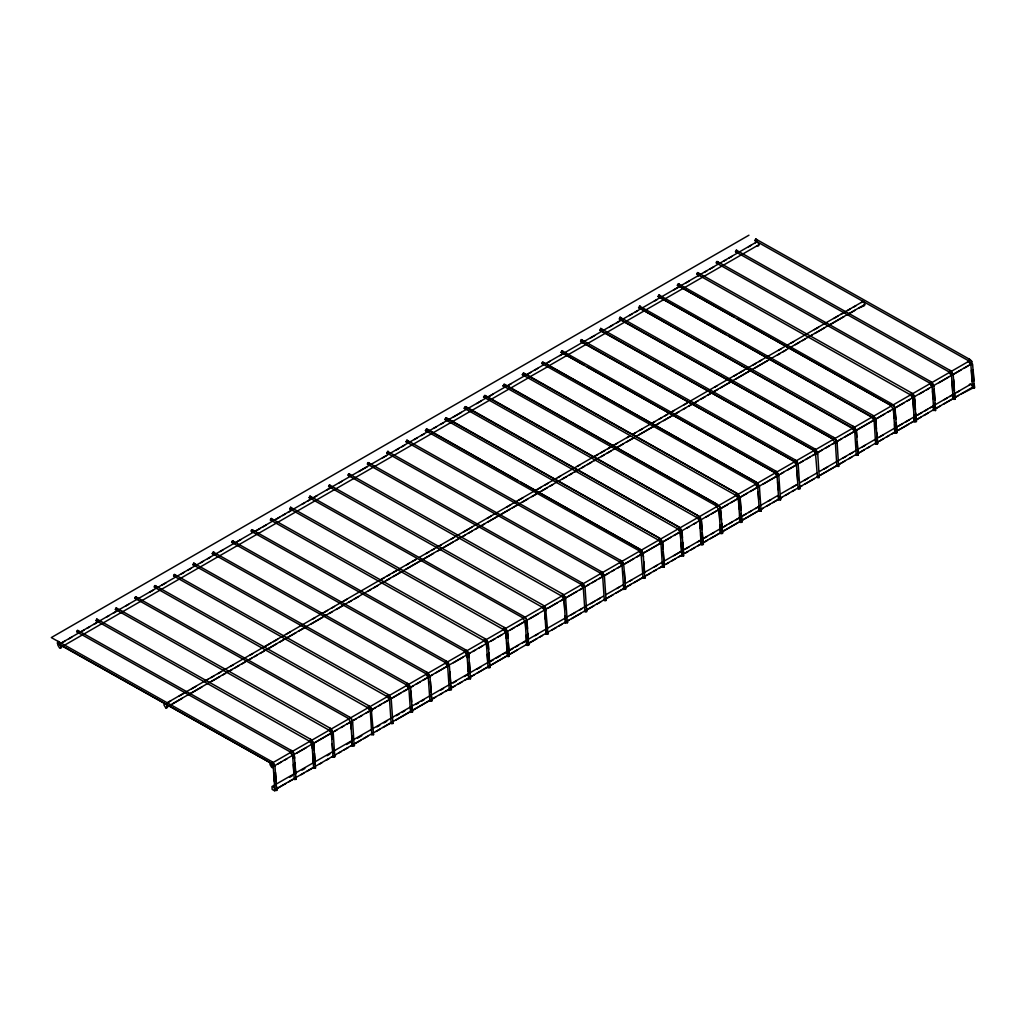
<?xml version="1.0" encoding="UTF-8"?>
<svg xmlns="http://www.w3.org/2000/svg" width="1026" height="1026" viewBox="0 0 1026 1026"><rect width="100%" height="100%" fill="white"/><g stroke="black" fill="none" stroke-linecap="round" stroke-linejoin="round"><path stroke-width="1.5" d="M272.749 764.716L273.339 766.448L272.954 767.615L271.8 767.538L269.966 764.537L270.351 763.37L271.505 763.447L57.546 643.507L58.072 641.391L59.046 641.878M77.591 632.26L76.822 630.875L78.425 630.708M96.97 621.076L95.995 620.576L96.829 619.037L97.585 620.409M116.348 609.893L115.374 609.406L116.207 607.854L116.977 609.226M135.727 598.722L134.752 598.222L135.586 596.683L136.355 598.055M155.106 587.539L154.349 586.167L155.939 586M174.484 576.368L173.727 574.996L175.318 574.817M194.491 564.518L192.888 564.698L193.722 563.146L194.709 563.646M212.267 553.514L213.767 551.898L213.87 553.347L212.587 554.078L212.267 553.514L426.547 674.031L428.381 677.032M233.248 542.164L231.645 542.344L232.479 540.792L233.466 541.292M251.998 531.66L251.242 530.288L252.845 530.109M271.377 520.477L270.402 519.99L271.236 518.438L272.005 519.81M290.756 509.306L289.781 508.806L290.614 507.254L291.384 508.639M310.134 498.123L309.159 497.636L309.993 496.084L310.763 497.456M329.526 486.952L328.756 485.58L330.359 485.401M348.904 475.769L348.135 474.397L349.738 474.23M368.283 464.598L367.513 463.226L369.116 463.047M386.674 452.915L388.174 451.299L388.277 452.748L386.994 453.492L386.674 452.915L600.954 573.431L602.788 576.432M407.655 441.578L406.052 441.744L406.899 440.192L407.873 440.693M426.418 431.061L425.431 430.561L426.931 428.945L517.938 480.553M445.797 419.89L444.809 419.39L446.31 417.774L660.103 538.458L662.668 542.651L663.104 548.884M465.176 408.707L464.188 408.207L465.689 406.591L679.481 527.274L682.046 531.468L682.482 537.701M465.791 408.04L466.009 407.168M484.554 397.537L483.567 397.036L485.067 395.42L697.462 515.308M485.17 396.87L485.388 395.985M503.933 386.353L502.958 385.853L504.446 384.237L716.841 504.138M504.548 385.686L504.766 384.814M523.311 375.183L522.337 374.682L523.837 373.066L737.617 493.75L740.182 497.943M542.69 363.999L541.92 362.627L543.524 362.46M562.684 352.162L561.094 352.328L561.927 350.777L562.902 351.277M794.74 461.662L580.78 341.722L581.306 339.606L582.281 340.106M814.131 450.491L600.159 330.539L600.685 328.423L601.659 328.923M833.51 439.308L619.537 319.368L620.063 317.252L621.038 317.752M854.119 429.407L638.608 307.62L640.109 306.005L640.211 307.441M725.882 334.591L657.987 296.437L659.487 294.821L659.59 296.27M734.103 317.137L677.365 285.266L678.866 283.651L678.968 285.087M697.718 274.583L696.962 273.211L698.565 273.044M717.097 263.413L716.34 262.028L717.943 261.861M737.104 251.562L735.501 251.729L736.335 250.19L737.322 250.69M756.483 240.379L754.88 240.559L755.713 239.007L756.701 239.507M61.239 647.098L60.855 648.265L59.7 648.188L57.854 645.2L58.251 644.033L59.405 644.11L61.239 647.098L528.493 377.812M166.699 705.042L167.289 706.773L166.905 707.94L165.75 707.863L163.916 704.862L164.301 703.695L165.455 703.772M273.134 786.621L274.365 787.891L274.57 790.777L272.172 789.43L271.98 786.544L603.224 596.234M755.508 242.816L755.905 241.649L757.06 241.726L758.291 242.995L758.894 244.727L758.496 245.894L757.342 245.817M861.558 302.49L861.955 301.323M652.292 422.994L863.11 301.4L864.341 302.67L864.546 305.568L859.237 307.89M967.608 362.165L968.005 360.998L969.16 361.075L272.903 762.651M970.391 362.345L970.596 365.23L969.442 365.166M969.224 385.34L969.621 384.173L970.776 384.237L972.02 385.519M274.968 789.622L274.904 790.61L277.058 790.058L276.507 786.455M295.231 778.208L294.282 779.439L296.039 779.388L296.104 778.388M314.61 767.025L313.661 768.256L315.418 768.217L315.482 767.217M333.104 756.085L333.899 757.265L334.861 756.034M351.828 735.642L352.085 745.415L353.29 746.094L354.573 745.351M371.861 733.731L371.797 734.731L373.554 734.68L372.746 733.5M391.239 722.548L391.175 723.548L392.932 723.51L392.124 722.317M410.618 711.377L410.554 712.377L412.709 711.813L411.939 705.093M429.997 700.194L429.932 701.194L432.087 700.643L431.42 695.474M450.273 688.792L449.311 690.023L451.466 689.459L450.914 685.855M469.651 677.609L468.69 678.84L470.447 678.802L470.511 677.801M489.03 666.438L488.068 667.669L489.825 667.618L489.889 666.618M507.511 655.486L508.319 656.678L509.268 655.447M526.248 635.043L526.505 644.828L527.697 645.495L528.98 644.751M545.729 625.411L546.217 634.132L548.359 633.581L547.166 632.901M565.223 615.78L565.595 622.962L567.737 622.397L566.544 621.73M585.025 610.778L585.833 611.971L586.782 610.739M604.417 599.607L605.212 600.787L606.161 599.556M624.68 588.193L623.731 589.424L625.873 588.873L625.321 585.269M644.059 577.022L643.11 578.254L644.867 578.202L644.918 577.202M663.437 565.839L662.488 567.07L664.245 567.032L664.297 566.031M681.931 554.899L681.867 555.9L683.624 555.848L682.816 554.668M700.655 534.456L700.912 544.229L702.105 544.909L703.387 544.165L702.297 532.763M720.149 524.812L720.29 533.058L721.483 533.725L722.766 532.981L721.791 523.145M739.631 515.18L739.669 521.875L740.862 522.555L742.157 521.811L741.272 513.526M759.125 505.549L759.048 510.691L761.138 511.14L761.202 510.14M778.606 495.917L778.426 499.521L780.517 499.957L780.581 498.957M799.087 487.606L798.138 488.838L799.895 488.786L799.959 487.786M817.581 476.654L818.389 477.834L819.338 476.603M838.652 466.432L838.717 465.432L836.562 465.984L838.652 466.432L837.075 442.052L834.51 437.858L620.063 317.252M856.338 454.3L856.274 455.3L858.031 455.249L857.223 454.069M875.717 443.129L875.653 444.13L877.807 443.565L876.704 432.164M894.557 424.225L894.698 432.459L895.903 433.126L897.186 432.395L896.198 422.545M914.038 414.594L914.076 421.276L915.282 421.955L916.564 421.211L915.679 412.927M933.532 404.962L933.455 410.105L935.545 410.541L935.173 403.308M953.013 395.331L952.833 398.922L954.924 399.37L954.667 393.689M973.507 387.007L972.545 388.238L974.7 387.687L974.149 384.07M58.213 643.43L58.828 642.763M581.447 341.645L582.075 340.978M600.826 330.475L601.454 329.795M748.942 235.198L51.3 637.582L272.518 761.997L275.083 766.191M60.79 643.302L543.459 364.923M546.242 363.319L757.06 241.726M62.022 642.802L64.792 641.199M68.96 638.8L71.73 637.197M81.439 631.593L84.209 630.002M86.992 628.399L89.762 626.796M93.917 624.398L96.701 622.795M106.409 617.203L109.179 615.6M113.335 613.202L116.118 611.599M125.826 605.994L128.596 604.404M149.398 592.4L153.567 590.001M161.877 585.205L166.045 582.794M181.294 573.996L184.077 572.405M188.233 570.007L191.003 568.404M200.724 562.799L203.494 561.196M207.65 558.798L210.433 557.208M220.141 551.603L222.911 550M236.775 541.997L240.943 539.599M256.192 530.801L260.36 528.403M263.131 526.8L265.901 525.209M275.609 519.605L279.777 517.207M282.548 515.603L285.318 514M288.101 512.41L290.871 510.807M301.965 504.407L304.735 502.804M307.518 501.201L310.288 499.611M314.443 497.2L317.226 495.609M326.935 490.005L329.705 488.402M339.414 482.81L342.184 481.207M358.831 471.601L367.154 466.804M382.416 458.006L386.571 455.608M396.28 450.004L399.05 448.413M401.833 446.81L404.603 445.207M414.312 439.603L417.082 438.012M421.25 435.614L424.02 434.011M433.729 428.406L436.499 426.803M440.667 424.405L443.437 422.815M453.146 417.21L461.469 412.414M476.731 403.616L480.886 401.204M489.21 396.408L493.365 394.01M508.627 385.212L511.397 383.609M528.044 374.015L530.814 372.412M534.982 370.014L537.752 368.411M547.461 362.806L550.231 361.216M559.94 355.612L562.723 354.008M590.463 338.016L594.618 335.617M609.88 326.819L612.65 325.216M616.806 322.818L619.589 321.215M629.297 315.61L632.067 314.02M634.837 312.417L637.621 310.814M654.255 301.221L657.038 299.618M673.672 290.012L679.225 286.818M686.163 282.817L688.933 281.214M697.257 276.417L701.412 274.019M704.195 272.416L706.965 270.813M709.736 269.222L713.904 266.824M723.612 261.22L726.382 259.616M729.153 258.013L731.923 256.423M748.57 246.817L751.34 245.214M530.044 376.722L547.91 366.615M549.461 365.512L758.894 244.727M166.84 702.977L416.505 558.99M419.275 557.387L630.092 435.793M632.875 434.19L649.509 424.597M168.072 702.464L170.842 700.873M179.165 696.064L183.333 693.666M191.644 688.869L195.812 686.471M205.521 680.866L208.291 679.263M211.061 677.673L213.844 676.07M217.999 673.672L220.77 672.068M230.491 666.464L233.261 664.874M249.908 655.268L252.678 653.665M263.772 647.278L270.71 643.276M273.48 641.673L277.636 639.275M285.959 634.478L290.127 632.067M312.314 619.268L315.085 617.678M324.793 612.073L327.576 610.47M331.731 608.072L334.502 606.469M344.223 600.877L346.993 599.274M380.274 580.075L384.442 577.676M387.212 576.073L389.983 574.47M392.766 572.88L396.921 570.482M406.629 564.877L409.4 563.274M412.183 561.671L416.338 559.273M426.046 553.681L428.817 552.078M431.6 550.475L434.37 548.872M438.525 546.473L441.308 544.883M451.017 539.278L453.787 537.675M463.495 532.084L471.819 527.274M487.081 518.476L491.236 516.078M506.498 507.28L510.653 504.882M518.976 500.085L523.132 497.674M538.394 488.876L541.164 487.286M545.332 484.875L548.102 483.284M557.811 477.68L560.581 476.077M577.228 466.484L579.998 464.881M593.874 456.878L598.03 454.48M600.813 452.876L604.968 450.478M607.738 448.888L610.521 447.285M613.291 445.682L617.447 443.283M627.155 437.679L629.938 436.088M632.709 434.485L635.479 432.882M639.647 430.484L642.417 428.881M652.126 423.289L654.896 421.686M659.064 419.288L661.834 417.685M664.604 416.081L667.387 414.491M671.543 412.08L674.313 410.49M684.021 404.885L686.804 403.282M714.545 387.289L717.315 385.686M733.962 376.093L736.732 374.49M739.502 372.887L743.67 370.489M753.379 364.884L756.149 363.294M758.919 361.691L761.69 360.088M778.336 350.494L781.119 348.891M790.828 343.287L793.598 341.684M814.4 329.692L818.556 327.294M833.817 318.496L837.986 316.085M840.756 314.495L843.526 312.892M847.694 310.493L850.464 308.89M853.234 307.287L856.005 305.697M167.289 706.773L633.311 437.987M636.094 436.383L846.912 314.79M849.682 313.199L864.944 304.401M165.75 707.863L168.52 706.26M172.676 703.862L182.384 698.27M190.708 693.461L201.801 687.061M211.51 681.469L219.833 676.673M222.616 675.07L225.387 673.466M229.542 671.068L232.325 669.465M235.095 667.862L239.25 665.464M242.033 663.873L244.804 662.27M248.959 659.872L251.742 658.269M254.512 656.666L257.282 655.063M260.065 653.472L264.221 651.074M268.376 648.663L276.699 643.866M279.482 642.263L283.638 639.865M287.793 637.467L296.116 632.67M298.899 631.067L305.825 627.066M311.378 623.872L322.472 617.472M329.41 613.471L332.18 611.868M336.348 609.47L343.274 605.468M348.827 602.275L351.597 600.672M354.368 599.069L358.536 596.67M368.244 591.066L371.014 589.475M373.797 587.872L377.953 585.474M386.276 580.678L390.431 578.266M393.215 576.676L401.525 571.867M405.693 569.468L420.942 560.671M423.725 559.067L433.434 553.476M437.589 551.077L440.372 549.474M443.142 547.871L452.851 542.279M455.621 540.676L458.391 539.073M462.559 536.675L465.329 535.072M468.1 533.469L472.268 531.07M475.038 529.48L477.808 527.877M481.976 525.479L484.747 523.876M487.53 522.272L497.238 516.681M501.393 514.27L509.717 509.473M512.487 507.883L516.655 505.472M522.196 502.278L527.749 499.072M531.904 496.674L536.072 494.275M541.613 491.082L547.166 487.876M549.936 486.273L552.706 484.682M562.415 479.078L566.583 476.68M569.353 475.076L572.123 473.473M574.906 471.883L579.062 469.485M581.832 467.882L584.615 466.279M587.385 464.675L591.54 462.277M594.323 460.674L598.479 458.276M601.249 456.685L604.032 455.082M606.802 453.479L610.97 451.081M613.74 449.478L623.449 443.886M626.219 442.283L634.543 437.486M638.698 435.075L653.96 426.277M656.73 424.687L659.513 423.084M663.668 420.686L673.377 415.081M676.147 413.478L678.93 411.888M683.085 409.477L685.855 407.886M688.638 406.283L691.409 404.68M695.564 402.282L698.347 400.679M701.117 399.088L705.272 396.677M708.055 395.087L710.826 393.484M714.981 391.086L717.764 389.482M720.534 387.879L730.243 382.288M735.796 379.081L749.66 371.079M755.213 367.885L767.692 360.69M777.4 355.086L780.17 353.483M782.953 351.88L785.724 350.289M795.432 344.685L799.587 342.286M802.37 340.683L805.141 339.08M807.911 337.49L812.079 335.092M814.849 333.488L824.558 327.884M827.328 326.281L843.975 316.688M846.745 315.085L855.068 310.288M274.737 765.64L970.994 364.063M277.341 764.332L281.509 761.933M284.279 760.343L287.049 758.74M296.758 753.135L306.466 747.544M314.79 742.734L330.051 733.936M334.207 731.538L336.99 729.935M341.145 727.537L343.915 725.933M346.698 724.343L349.468 722.74M353.624 720.342L356.407 718.739M359.177 717.136L361.947 715.545M366.115 713.134L368.885 711.544M371.656 709.941L375.824 707.542M378.594 705.939L381.364 704.336M384.134 702.746L388.303 700.335M391.073 698.744L400.781 693.14M403.564 691.537L407.72 689.139M410.49 687.535L413.273 685.945M416.043 684.342L420.198 681.944M422.981 680.341L427.137 677.942M429.907 676.339L432.69 674.736M435.46 673.146L446.554 666.746M453.492 662.745L463.201 657.14M465.971 655.537L470.139 653.139M472.909 651.548L475.679 649.945M478.449 648.342L482.618 645.944M490.941 641.147L495.096 638.749M497.866 637.146L502.035 634.748M510.358 629.938L514.513 627.54M517.296 625.95L524.222 621.948M529.775 618.742L538.099 613.946M547.807 608.341L557.516 602.749M560.286 601.146L563.056 599.543M567.224 597.145L576.933 591.54M579.703 589.95L582.473 588.347M586.641 585.949L589.411 584.345M592.182 582.742L596.35 580.344M599.12 578.754L601.89 577.151M604.673 575.548L608.828 573.149M611.599 571.546L614.382 569.943M617.152 568.353L621.307 565.954M624.09 564.351L633.799 558.747M636.569 557.144L660.154 543.549M662.924 541.946L671.248 537.149M674.018 535.546L679.571 532.353M686.497 528.352L689.28 526.748M693.435 524.35L696.205 522.747M705.914 517.155L708.697 515.552M711.467 513.949L718.405 509.948M721.175 508.357L728.114 504.356M730.884 502.753L737.822 498.751M740.592 497.148L747.531 493.147M750.301 491.557L757.239 487.555M762.78 484.349L776.656 476.359M780.812 473.948L783.595 472.358M787.75 469.959L796.073 465.15M800.229 462.752L803.012 461.149M805.782 459.558L809.937 457.16M812.72 455.557L815.49 453.954M818.261 452.351L822.429 449.952M825.199 448.349L829.354 445.951M832.137 444.361L834.908 442.757M837.678 441.154L841.846 438.756M844.616 437.153L854.325 431.561M857.095 429.958L884.835 413.953M887.618 412.362L890.388 410.759M894.544 408.361L904.252 402.756M907.035 401.153L909.805 399.563M919.514 393.958L923.669 391.56M926.452 389.957L929.223 388.354M938.931 382.762L948.64 377.158M952.795 374.759L961.118 369.963M963.901 368.36L968.057 365.961M606.007 594.631L622.654 585.025M625.424 583.435L777.99 495.443M780.76 493.839L797.407 484.234M800.177 482.643L816.824 473.037M819.594 471.434L970.776 384.237M289.614 777.31L292.384 775.707M302.093 770.116L304.863 768.512M327.063 755.713L329.833 754.11M346.48 744.517L352.021 741.311M357.574 738.117L361.729 735.719M376.991 726.921L379.761 725.318M383.929 722.92L386.699 721.316M396.408 715.712L399.178 714.122M401.961 712.519L404.731 710.915M415.825 704.516L418.595 702.913M421.378 701.322L424.148 699.719M440.795 690.113L443.565 688.523M453.274 682.918L456.044 681.315M464.368 676.519L468.536 674.12M476.859 669.324L481.014 666.913M490.723 661.321L493.493 659.718M496.276 658.115L500.431 655.717M503.202 654.113L505.985 652.523M510.14 650.125L512.91 648.522M515.693 646.919L518.463 645.316M522.619 642.917L525.402 641.314M535.11 635.722L537.88 634.119M571.161 614.92L575.33 612.522M579.485 610.124L582.268 608.521M590.591 603.724L594.747 601.326M597.517 599.723L600.3 598.12M616.934 588.526L619.717 586.923M629.425 581.319L632.196 579.728M654.383 566.929L657.166 565.326M673.8 555.72L682.123 550.924M684.893 549.32L689.062 546.922M697.385 542.126L701.54 539.727M704.311 538.124L707.094 536.521M711.249 534.123L714.032 532.532M723.74 526.928L726.511 525.325M729.281 523.722L732.051 522.131M736.219 519.733L738.989 518.13M743.157 515.732L745.928 514.129M748.698 512.525L751.468 510.922M755.636 508.524L758.406 506.934M768.115 501.329L770.885 499.726M791.7 487.735L795.855 485.324M804.179 480.527L808.334 478.129M823.596 469.331L827.751 466.933M843.013 458.135L845.783 456.532M849.951 454.133L852.721 452.53M862.43 446.926L865.2 445.335M879.077 437.332L883.232 434.934M898.494 426.136L902.649 423.738M905.432 422.135L909.587 419.737M917.911 414.927L922.066 412.529M924.849 410.939L927.619 409.336M930.39 407.732L933.173 406.129M944.266 399.73L947.036 398.139M949.807 396.536L952.59 394.933M956.745 392.535L959.515 390.932M276.353 788.814L681.354 555.233M684.124 553.63L856.107 454.441M858.877 452.838L972.61 387.238L972.225 388.405L961.349 393.933M276.186 789.109L285.895 783.505M288.678 781.915L292.833 779.503M301.157 774.707L303.927 773.104M306.71 771.514L312.25 768.307M319.189 764.306L321.959 762.716M326.127 760.304L328.897 758.714M331.667 757.111L335.835 754.713M338.606 753.11L341.376 751.507M344.146 749.916L348.314 747.505M351.084 745.915L360.793 740.31M363.563 738.707L367.731 736.309M376.055 731.512L380.21 729.114M382.993 727.511L391.304 722.714M395.472 720.316L410.721 711.518M413.504 709.915L428.753 701.117M432.921 698.719L435.691 697.116M439.859 694.717L442.629 693.114M445.399 691.511L448.17 689.908M452.338 687.51L455.108 685.919M457.878 684.316L462.046 681.918M464.816 680.315L467.587 678.712M470.37 677.109L474.525 674.71M477.295 673.12L487.004 667.516M489.787 665.912L506.434 656.319M509.204 654.716L517.527 649.92M528.621 643.52L536.944 638.723M539.714 637.12L542.485 635.517M552.193 629.913L556.361 627.514M559.132 625.924L561.902 624.321M564.685 622.718L568.84 620.32M571.61 618.716L581.319 613.125M584.102 611.522L593.81 605.917M596.581 604.314L600.736 601.916M603.519 600.325L613.227 594.721M615.998 593.118L622.936 589.116M625.706 587.526L631.259 584.32M634.03 582.717L642.353 577.92M646.508 575.522L650.676 573.124M653.447 571.52L656.217 569.917M659 568.327L661.77 566.724M665.925 564.326L668.708 562.723M671.479 561.119L675.634 558.721M678.417 557.118L681.187 555.528M685.342 553.117L688.125 551.526M690.896 549.923L695.051 547.525M697.834 545.922L700.604 544.319M703.374 542.728L707.542 540.317M710.313 538.727L720.021 533.122M722.791 531.519L738.053 522.721M740.823 521.118L757.47 511.525M760.24 509.922L763.023 508.319M767.179 505.921L769.949 504.33M772.732 502.727L776.887 500.329M779.657 498.726L782.44 497.123M785.211 495.52L789.366 493.121M792.149 491.531L794.919 489.928M799.074 487.53L801.857 485.926M804.628 484.323L814.336 478.732M819.889 475.525L836.523 465.932M839.306 464.329L844.847 461.123M849.015 458.725L851.785 457.134M858.724 453.133L864.264 449.927M867.047 448.324L869.817 446.733M879.526 441.129L883.681 438.73M886.464 437.127L889.234 435.524M892.004 433.934L894.775 432.331M898.943 429.932L908.651 424.328M911.421 422.725L914.192 421.135M916.975 419.531L921.13 417.133M923.913 415.53L928.068 413.132M936.392 408.335L940.547 405.937M943.33 404.334L951.641 399.537M955.809 397.126L958.579 395.536M915.372 420.545L916.231 420.724M895.993 431.715L896.852 431.895M876.602 442.899L877.474 443.078M740.952 521.131L741.824 521.323M721.573 532.314L722.445 532.494M702.194 543.485L703.067 543.677M411.516 711.146L412.375 711.326M755.713 239.007L970.16 359.613L971.891 361.396M754.88 240.559L969.16 361.075M736.335 250.19L950.781 370.796L953.359 374.99M735.501 251.729L948.973 371.848L951.538 376.042L953.167 399.422M716.956 261.361L931.403 381.98L933.981 386.174M716.122 262.913L930.402 383.429L932.236 386.417M697.577 272.544L912.024 393.15M696.744 274.083L912.255 395.869M678.199 283.715L891.838 403.923L894.069 406.219L895.147 409.323L896.788 432.895M736.899 318.714L891.645 405.783M677.365 285.266L890.825 405.373L893.402 409.566L895.031 432.946M658.82 294.898L872.459 415.107L874.691 417.39L875.755 420.493L877.41 444.078M728.665 336.156L873.498 418.223M657.987 296.437L871.446 416.556L874.024 420.75M639.442 306.069L853.888 426.688L856.453 430.882L856.89 437.114M638.608 307.62L852.067 427.727L854.645 431.933M619.229 318.791L832.689 438.91L835.267 443.104M600.685 328.423L815.131 449.042L817.696 453.235L819.274 477.603M599.851 329.974L813.31 450.081L815.888 454.287M581.306 339.606L795.753 460.212L797.484 461.995M580.472 341.145L793.932 461.264L796.509 465.458L798.138 488.838M561.927 350.777L776.374 471.396L778.939 475.589M563.466 353.611L584.371 365.371M587.167 366.949L773.976 472.063M561.094 352.328L774.553 472.435L777.131 476.641L778.76 500.008M544.921 363.242L756.996 482.566L759.561 486.76M542.549 361.96L756.175 482.169L758.406 484.452L759.484 487.555L761.138 511.14M541.715 363.499L755.982 484.015L757.816 487.017M523.17 373.131L736.796 493.339L739.028 495.635L740.105 498.739L741.76 522.311M522.337 374.682L737.848 496.469M503.792 384.314L717.418 504.523L719.649 506.806L720.727 509.922L722.381 533.494M502.958 385.853L717.225 506.369M484.413 395.485L698.039 515.693L700.271 517.989L701.348 521.093L703.002 544.678M483.567 397.036L699.091 518.823M465.035 406.668L678.661 526.877L680.892 529.159L681.969 532.276L683.624 555.848M464.188 408.207L679.712 530.006M445.656 417.839L659.282 538.047L661.513 540.343L662.591 543.447L664.245 567.032M444.809 419.39L660.334 541.177M520.733 482.117L640.724 549.628L642.456 551.411L643.507 556.938M426.277 429.022L639.903 549.231L642.135 551.513L643.212 554.63L644.867 578.202M425.431 430.561L639.711 551.077M406.899 440.192L621.333 560.812L623.077 562.594M406.052 441.744L620.332 562.261M387.52 451.376L601.954 571.982L604.532 576.176M368.129 462.546L582.576 583.166L585.153 587.359M367.295 464.098L581.575 584.615L583.409 587.616M348.75 473.73L563.197 594.336L565.775 598.53M347.917 475.282L563.441 597.068M329.372 484.9L543.01 605.109L545.242 607.405L546.319 610.508M328.538 486.452L544.062 608.238M309.993 496.084L523.632 616.293L525.863 618.575L526.941 621.692L528.582 645.264M309.159 497.636L523.44 618.139M290.614 507.254L505.061 627.874L507.639 632.067L508.075 638.3M289.781 508.806L505.292 630.592M271.236 518.438L485.683 639.044L488.261 643.251L488.697 649.484M270.402 519.99L485.914 641.776M251.857 529.621L466.304 650.227L468.036 652.01L469.1 657.538M251.024 531.16L465.304 651.677M232.479 540.792L446.926 661.398L448.657 663.181M231.645 542.344L445.925 662.847M213.1 551.975L427.547 672.581L430.112 676.775M193.722 563.146L408.168 683.752L410.733 687.959M192.888 564.698L406.347 684.804L408.925 688.997L410.554 712.377M174.343 574.329L388.79 694.935L391.355 699.129M173.509 575.868L389.021 697.654M154.964 585.5L369.411 706.106M154.131 587.052L369.642 708.838M135.586 596.683L349.225 716.879L351.456 719.175L352.521 722.278M134.752 598.222L348.212 718.341L350.789 722.535L352.418 745.902M116.207 607.854L330.654 728.46L333.219 732.667L334.797 757.034M115.374 609.406L330.885 731.192M96.829 619.037L311.276 739.643L313.841 743.837L314.277 750.07M95.995 620.576L311.506 742.362M77.45 630.208L291.897 750.814L293.628 752.597L294.68 758.137M76.617 631.76L290.884 752.276L292.731 755.264L292.936 758.355M57.238 642.93L270.697 763.049L273.275 767.243L274.904 790.61M969.352 359.215L971.584 361.511L972.661 364.615L974.302 388.187M968.352 360.665L970.917 364.858L972.545 388.238M949.973 370.399L952.205 372.682L953.282 375.785L954.924 399.37M949.781 372.246L951.615 375.247M930.595 381.569L932.826 383.865L933.904 386.969L935.545 410.541M929.582 383.019L932.159 387.212L933.788 410.592M911.216 392.753L913.448 395.036L914.525 398.139L916.167 421.724M910.203 394.202L912.781 398.396L914.41 421.776M873.267 415.504L875.832 419.698L876.486 429.048M853.081 426.277L855.312 428.573L856.377 431.677L858.031 455.249M833.702 437.461L835.933 439.744L836.998 442.847M814.323 448.631L816.555 450.927L817.619 454.031M794.945 459.815L797.176 462.098L798.241 465.201L799.895 488.786M775.566 470.985L777.785 473.281L778.862 476.385L780.517 499.957M775.361 472.845L777.208 475.833M755.174 483.618L757.752 487.812L759.381 511.192M735.796 494.788L738.361 498.995L740.002 522.362M716.417 505.972L718.982 510.166L720.624 533.546M698.86 516.104L700.591 517.886M697.039 517.142L699.604 521.349L701.245 544.716M677.66 528.326L680.225 532.52L681.867 555.9M658.282 539.496L660.847 543.703M638.903 550.68L641.468 554.874M620.525 560.401L622.756 562.697L623.834 565.801L625.488 589.386M619.524 561.85L622.089 566.057L623.731 589.424M601.146 571.585L603.378 573.867L604.455 576.984L606.097 600.556M600.146 573.034L602.711 577.228L604.352 600.608M581.768 582.755L583.999 585.051L585.077 588.154L586.718 611.74M580.767 584.204L583.332 588.411L584.974 611.778M562.389 593.939L564.621 596.221L565.698 599.338L567.34 622.91M561.389 595.388L563.954 599.582L565.595 622.962M542.01 606.558L544.575 610.765L546.217 634.132M524.44 616.69L526.184 618.473M522.632 617.742L525.197 621.936L526.825 645.316M504.253 627.463L506.485 629.759L507.562 632.862L509.204 656.448M503.253 628.912L505.818 633.119L507.447 656.486M484.875 638.647L487.106 640.929L488.184 644.046L489.825 667.618M483.874 640.096L486.439 644.29L488.068 667.669M465.496 649.817L467.728 652.113L468.805 655.216L470.447 678.802M464.483 651.266L467.061 655.473L468.69 678.84M446.118 661L448.349 663.283L449.426 666.4L451.068 689.972M445.104 662.45L447.682 666.643L449.311 690.023M426.739 672.171L428.971 674.467L430.048 677.57L431.69 701.156M425.726 673.62L428.304 677.827L429.932 701.194M407.36 683.354L409.592 685.637L410.656 688.754L412.311 712.326M407.168 685.201L409.002 688.202M387.982 694.525L390.213 696.821L391.278 699.924L392.932 723.51M386.969 695.987L389.547 700.181L391.175 723.548M368.603 705.708L370.835 708.004L371.899 711.108M367.59 707.158L370.168 711.351M350.033 717.289L351.764 719.072M329.846 728.062L332.078 730.358L333.142 733.462M328.833 729.512L331.411 733.705L333.04 757.085M310.468 739.233L312.686 741.529L313.764 744.632L315.418 768.217M309.454 740.695L312.032 744.889L313.661 768.256M291.089 750.416L293.308 752.712L294.385 755.816L296.039 779.388M290.076 751.866L292.654 756.059L294.282 779.439M271.698 761.587L273.929 763.883L275.006 766.986L276.661 790.571M913.756 394.933L914.602 397.344M894.377 406.104L895.98 419.429M815.362 451.761L817.517 477.654M795.984 462.931L796.586 464.663M719.97 506.703L721.573 520.028M640.955 552.36L643.11 578.254M621.576 563.53L622.166 565.262M545.563 607.302L547.961 634.094M466.535 652.946L467.356 657.769M447.156 664.13L447.759 665.848M371.143 707.889L373.554 734.68M973.174 370.053L973.93 380.954M971.43 370.245L972.186 381.056M953.68 379.671L954.449 390.573M952.051 381.428L952.692 390.688M934.199 389.29L934.955 400.191M932.557 391.06L933.096 398.781M914.705 398.909L915.461 409.81M912.96 399.14L913.615 408.412M893.582 410.323L894.121 418.044M874.101 419.955L875.653 444.13M857.223 441.783L857.98 452.697M854.722 431.125L856.274 455.3M835.344 442.309L836.895 466.484M797.01 470.844L797.664 480.104M777.631 482.015L778.17 489.748M758.15 491.646L758.689 499.38M740.297 499.495L741.054 510.409M738.553 499.739L739.195 509.011M719.175 510.91L719.713 518.643M701.425 520.297L702.079 529.647M699.681 520.541L700.219 528.275M682.816 542.382L683.572 553.296M680.302 531.725L680.738 537.906M681.059 542.536L681.815 553.347M663.322 552.001L664.078 562.915M660.924 542.908L662.488 567.07M643.828 561.62L644.597 572.534M624.347 571.238L625.103 582.152M564.146 600.338L564.787 609.598M544.652 609.97L545.306 619.229M527.018 620.884L527.556 628.682M527.89 633.363L528.646 644.264M525.274 621.14L525.812 628.861M508.396 642.981L509.165 653.883M505.895 632.324L506.331 638.493M506.652 643.135L507.408 653.947M488.915 652.6L489.671 663.501M486.516 643.494L486.837 648.124M487.273 654.306L487.812 662.039M469.421 662.219L470.19 673.12M467.779 663.937L468.331 671.671M449.939 671.838L450.696 682.739M430.445 681.456L431.202 692.358M410.951 691.075L411.721 701.976M370.245 710.556L371.797 734.731M352.598 721.483L354.175 745.864M350.866 721.74L351.405 729.46M331.488 732.91L331.911 739.092M332.244 743.722L332.886 752.994M314.495 753.187L315.264 764.101M312.109 744.094L312.43 748.723M312.866 754.905L313.405 762.626M295.013 762.805L295.77 773.719M293.372 764.537L293.911 772.257M275.519 772.424L276.174 781.774M273.775 772.629L274.429 781.889"/></g></svg>
